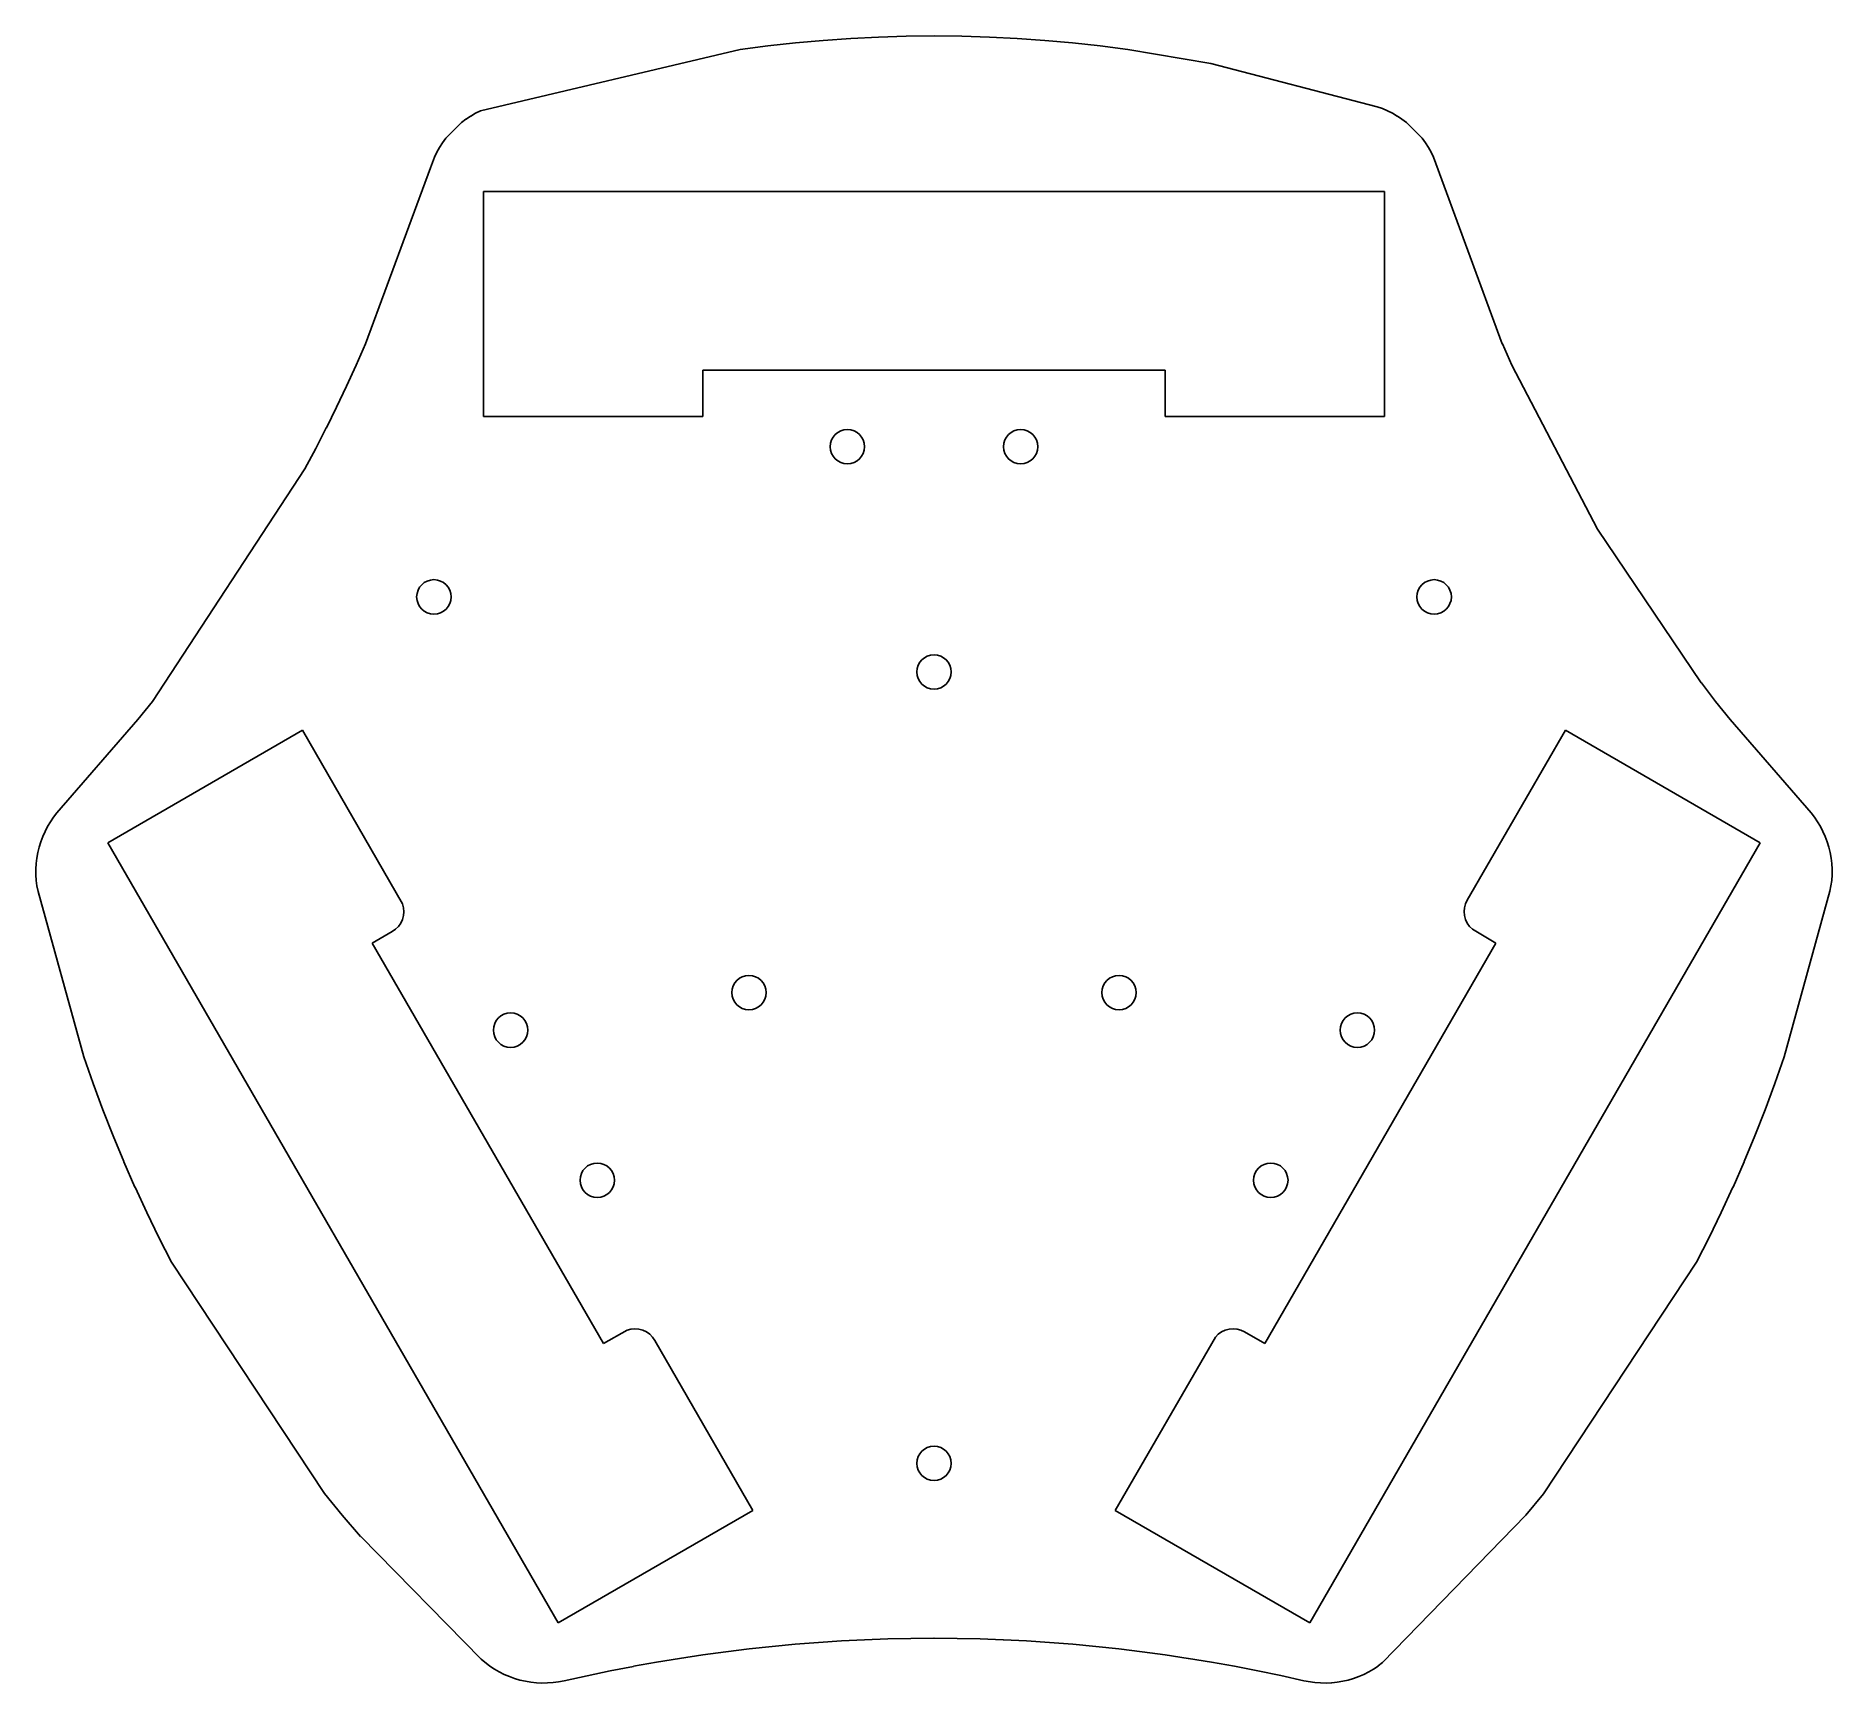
# Model space of a CAD drawing. Header units: millimetres. Extents: x -84 to 72, y -89 to 54.
import ezdxf

# ---------------------------------------------------------------- set-up
doc = ezdxf.new("R2010")
doc.units = ezdxf.units.MM
doc.layers.add('1', color=7, linetype='CONTINUOUS')

msp = doc.modelspace()

# ---------------------------------------------------------------- linework, layer by layer
at = {"layer": '1', "color": 0}
for p, q in [((-17.99, 52.955), (-20.384, 52.692)), ((-17.986, 52.956), (-17.99, 52.955)), ((-15.592, 53.17), (-17.986, 52.956)), ((-15.588, 53.171), (-15.592, 53.17)), ((-13.193, 53.338), (-15.588, 53.171)), ((-13.191, 53.339), (-13.193, 53.338)), ((-10.797, 53.458), (-13.191, 53.339)), ((-10.792, 53.459), (-10.797, 53.458)), ((-8.398, 53.529), (-10.792, 53.459)), ((-8.396, 53.53), (-8.398, 53.529)), ((-5.999, 53.553), (-8.396, 53.53)), ((-5.994, 53.552), (-5.999, 53.553)), ((-3.601, 53.529), (-5.994, 53.552)), ((-3.596, 53.528), (-3.601, 53.529)), ((-1.202, 53.458), (-3.596, 53.528)), ((-1.2, 53.457), (-1.202, 53.458)), ((1.193, 53.338), (-1.2, 53.457)), ((1.198, 53.337), (1.193, 53.338)), ((3.592, 53.17), (1.198, 53.337)), ((3.596, 53.169), (3.592, 53.17)), ((5.99, 52.955), (3.596, 53.169)), ((5.992, 52.954), (5.99, 52.955)), ((8.387, 52.691), (5.992, 52.954)), ((-22.781, 52.381), (-45.264, 47.075)), ((-20.386, 52.691), (-22.781, 52.381)), ((-20.384, 52.692), (-20.386, 52.691)), ((8.391, 52.69), (8.387, 52.691)), ((10.785, 52.38), (8.391, 52.69)), ((10.788, 52.379), (10.785, 52.38)), ((17.978, 51.159), (10.788, 52.379)), ((32.361, 47.423), (17.978, 51.159)), ((-45.696, 46.86), (-46.114, 46.621)), ((-45.266, 47.073), (-45.696, 46.86)), ((-45.264, 47.075), (-45.266, 47.073)), ((32.365, 47.423), (32.361, 47.423)), ((32.368, 47.42), (32.365, 47.423)), ((32.821, 47.262), (32.368, 47.42)), ((32.823, 47.26), (32.821, 47.262)), ((33.265, 47.073), (32.823, 47.26)), ((33.266, 47.072), (33.265, 47.073)), ((33.696, 46.86), (33.266, 47.072)), ((34.113, 46.622), (33.696, 46.86)), ((-46.905, 46.068), (-48.259, 44.699)), ((-46.52, 46.354), (-46.905, 46.068)), ((-46.518, 46.356), (-46.52, 46.354)), ((-46.116, 46.619), (-46.518, 46.356)), ((-46.114, 46.621), (-46.116, 46.619)), ((34.115, 46.62), (34.113, 46.622)), ((34.515, 46.358), (34.115, 46.62)), ((34.516, 46.357), (34.515, 46.358)), ((34.902, 46.07), (34.516, 46.357)), ((36.257, 44.702), (34.902, 46.07)), ((-48.801, 43.903), (-49.035, 43.483)), ((-48.799, 43.905), (-48.801, 43.903)), ((-48.542, 44.308), (-48.799, 43.905)), ((-48.541, 44.309), (-48.542, 44.308)), ((-48.259, 44.699), (-48.541, 44.309)), ((36.538, 44.313), (36.257, 44.702)), ((36.54, 44.311), (36.538, 44.313)), ((36.798, 43.907), (36.54, 44.311)), ((36.8, 43.905), (36.798, 43.907)), ((37.035, 43.484), (36.8, 43.905)), ((-49.583, 42.144), (-55.205, 26.899)), ((-49.58, 42.15), (-49.583, 42.147)), ((-49.583, 42.147), (-49.583, 42.144)), ((-49.427, 42.604), (-49.58, 42.15)), ((-49.425, 42.606), (-49.427, 42.604)), ((-49.243, 43.049), (-49.425, 42.606)), ((-49.035, 43.483), (-49.243, 43.049)), ((37.244, 43.049), (37.035, 43.484)), ((43.203, 26.902), (37.244, 43.049)), ((-44.99, 20.61), (-44.99, 40.089)), ((-44.99, 40.089), (32.99, 40.089)), ((32.99, 40.089), (32.99, 20.61)), ((-55.205, 26.899), (-56.016, 25.063)), ((43.206, 26.898), (43.203, 26.902)), ((44.019, 25.059), (43.206, 26.898)), ((-56.019, 25.059), (-56.855, 23.236)), ((-56.016, 25.063), (-56.019, 25.059)), ((51.429, 10.846), (44.019, 25.059)), ((14.01, 24.61), (-26.01, 24.61)), ((-26.01, 24.61), (-26.01, 20.61)), ((14.01, 20.61), (14.01, 24.61)), ((-56.858, 23.232), (-57.719, 21.424)), ((-56.855, 23.236), (-56.858, 23.232)), ((-57.722, 21.42), (-58.609, 19.625)), ((-57.719, 21.424), (-57.722, 21.42)), ((-26.01, 20.61), (-44.99, 20.61)), ((32.99, 20.61), (14.01, 20.61)), ((-58.612, 19.621), (-59.524, 17.84)), ((-58.609, 19.625), (-58.612, 19.621)), ((-59.526, 17.837), (-60.462, 16.071)), ((-59.524, 17.84), (-59.526, 17.837)), ((-60.462, 16.071), (-73.666, -4.044)), ((60.43, -2.448), (51.429, 10.846)), ((60.433, -2.45), (60.43, -2.448)), ((61.667, -4.045), (60.433, -2.45)), ((-73.667, -4.045), (-74.928, -5.627)), ((-73.666, -4.044), (-73.667, -4.045)), ((61.669, -4.047), (61.667, -4.045)), ((62.929, -5.628), (61.669, -4.047)), ((-74.928, -5.627), (-81.93, -13.691)), ((69.93, -13.692), (62.929, -5.628)), ((-77.534, -16.279), (-60.664, -6.539)), ((-60.664, -6.539), (-52.022, -21.568)), ((40.168, -21.253), (48.664, -6.539)), ((48.664, -6.539), (65.534, -16.279)), ((-81.93, -13.691), (-82.223, -14.072)), ((70.223, -14.072), (69.93, -13.692)), ((-82.964, -15.313), (-83.159, -15.753)), ((-82.743, -14.885), (-82.964, -15.313)), ((-82.496, -14.471), (-82.743, -14.885)), ((-82.495, -14.47), (-82.496, -14.471)), ((-82.224, -14.073), (-82.495, -14.47)), ((-82.223, -14.072), (-82.224, -14.073)), ((70.225, -14.074), (70.223, -14.072)), ((70.494, -14.469), (70.225, -14.074)), ((70.496, -14.471), (70.494, -14.469)), ((70.742, -14.883), (70.496, -14.471)), ((70.963, -15.31), (70.742, -14.883)), ((71.158, -15.749), (70.963, -15.31)), ((-83.471, -16.667), (-83.584, -17.136)), ((-83.329, -16.206), (-83.471, -16.667)), ((-83.327, -16.204), (-83.329, -16.206)), ((-83.161, -15.754), (-83.327, -16.204)), ((-83.159, -15.753), (-83.161, -15.754)), ((-38.544, -83.81), (-77.534, -16.279)), ((65.534, -16.279), (26.544, -83.81)), ((71.16, -15.75), (71.158, -15.749)), ((71.327, -16.201), (71.16, -15.75)), ((71.329, -16.203), (71.327, -16.201)), ((71.47, -16.664), (71.329, -16.203)), ((71.584, -17.133), (71.47, -16.664)), ((-83.752, -18.568), (-83.753, -18.569)), ((-83.753, -18.569), (-83.752, -19.056)), ((-83.725, -18.089), (-83.752, -18.568)), ((-83.724, -18.088), (-83.725, -18.089)), ((-83.669, -17.609), (-83.724, -18.088)), ((-83.667, -17.608), (-83.669, -17.609)), ((-83.584, -17.136), (-83.667, -17.608)), ((71.668, -17.604), (71.584, -17.133)), ((71.67, -17.605), (71.668, -17.604)), ((71.725, -18.084), (71.67, -17.605)), ((71.726, -18.085), (71.725, -18.084)), ((71.752, -18.574), (71.726, -18.085)), ((71.751, -18.575), (71.752, -18.574)), ((71.751, -19.055), (71.751, -18.575)), ((-83.752, -19.056), (-83.751, -19.057)), ((-83.751, -19.057), (-83.721, -19.536)), ((-83.721, -19.536), (-83.72, -19.537)), ((-83.72, -19.537), (-83.662, -20.014)), ((-83.662, -20.014), (-83.66, -20.015)), ((-83.66, -20.015), (-83.572, -20.488)), ((71.572, -20.486), (71.719, -19.537)), ((71.719, -19.537), (71.72, -19.536)), ((71.72, -19.536), (71.75, -19.056)), ((71.75, -19.056), (71.751, -19.055)), ((-83.572, -20.488), (-79.615, -34.813)), ((-52.022, -21.568), (-51.933, -21.904)), ((39.932, -21.905), (40.022, -21.567)), ((40.022, -21.567), (40.167, -21.254)), ((40.167, -21.254), (40.168, -21.253)), ((67.614, -34.814), (71.572, -20.486)), ((-52.168, -23.241), (-52.367, -23.526)), ((-52.022, -22.927), (-52.168, -23.241)), ((-51.932, -22.59), (-52.022, -22.927)), ((-51.933, -21.904), (-51.903, -22.25)), ((-51.902, -22.251), (-51.932, -22.59)), ((-51.903, -22.25), (-51.902, -22.251)), ((39.902, -22.243), (39.932, -21.905)), ((39.903, -22.244), (39.902, -22.243)), ((39.933, -22.59), (39.903, -22.244)), ((40.023, -22.928), (39.933, -22.59)), ((40.169, -23.242), (40.023, -22.928)), ((40.367, -23.526), (40.169, -23.242)), ((-52.897, -23.97), (-54.638, -24.975)), ((-52.614, -23.772), (-52.897, -23.97)), ((-52.367, -23.526), (-52.614, -23.772)), ((40.613, -23.771), (40.367, -23.526)), ((42.638, -24.975), (40.613, -23.771)), ((-54.638, -24.975), (-34.628, -59.634)), ((22.628, -59.634), (42.638, -24.975)), ((-79.615, -34.813), (-78.811, -37.115)), ((66.809, -37.118), (67.611, -34.819)), ((67.611, -34.819), (67.614, -34.814)), ((-78.811, -37.115), (-78.808, -37.12)), ((-78.808, -37.12), (-77.965, -39.396)), ((65.963, -39.399), (66.806, -37.123)), ((66.806, -37.123), (66.809, -37.118)), ((-77.965, -39.396), (-77.962, -39.4)), ((-77.962, -39.4), (-77.077, -41.652)), ((65.075, -41.655), (65.96, -39.403)), ((65.96, -39.403), (65.963, -39.399)), ((-77.077, -41.652), (-77.074, -41.656)), ((-77.074, -41.656), (-76.148, -43.884)), ((64.146, -43.887), (65.072, -41.659)), ((65.072, -41.659), (65.075, -41.655)), ((-76.148, -43.884), (-76.145, -43.888)), ((-76.145, -43.888), (-75.177, -46.092)), ((63.175, -46.095), (64.143, -43.891)), ((64.143, -43.891), (64.146, -43.887)), ((-75.177, -46.092), (-75.174, -46.096)), ((-75.174, -46.096), (-74.165, -48.276)), ((62.163, -48.279), (63.172, -46.099)), ((63.172, -46.099), (63.175, -46.095)), ((-74.165, -48.276), (-74.162, -48.28)), ((-74.162, -48.28), (-73.111, -50.437)), ((61.109, -50.44), (62.16, -48.283)), ((62.16, -48.283), (62.163, -48.279)), ((-73.111, -50.437), (-73.108, -50.441)), ((-73.108, -50.441), (-72.016, -52.573)), ((60.014, -52.576), (61.106, -50.444)), ((61.106, -50.444), (61.109, -50.44)), ((-72.016, -52.573), (-58.781, -72.622)), ((46.779, -72.625), (60.014, -52.576)), ((-34.628, -59.634), (-32.573, -58.483)), ((-32.573, -58.483), (-32.235, -58.392)), ((-32.235, -58.392), (-31.889, -58.363)), ((-31.889, -58.363), (-31.888, -58.362)), ((-31.888, -58.362), (-31.55, -58.391)), ((-31.55, -58.391), (-31.212, -58.482)), ((-31.212, -58.482), (-30.899, -58.627)), ((-30.899, -58.627), (-30.898, -58.628)), ((-30.898, -58.628), (-30.614, -58.827)), ((-30.614, -58.827), (-30.367, -59.073)), ((-30.367, -59.073), (-30.169, -59.357)), ((9.674, -74.07), (18.366, -59.074)), ((18.366, -59.074), (18.613, -58.828)), ((18.613, -58.828), (18.897, -58.629)), ((18.897, -58.629), (18.898, -58.628)), ((18.898, -58.628), (19.211, -58.483)), ((19.211, -58.483), (19.549, -58.392)), ((19.549, -58.392), (19.895, -58.363)), ((19.895, -58.363), (19.896, -58.362)), ((19.896, -58.362), (20.234, -58.391)), ((20.234, -58.391), (20.572, -58.482)), ((20.572, -58.482), (20.885, -58.627)), ((20.885, -58.627), (20.886, -58.628)), ((20.886, -58.628), (22.628, -59.634)), ((-30.169, -59.357), (-21.674, -74.07)), ((-58.781, -72.622), (-57.231, -74.492)), ((45.229, -74.495), (46.779, -72.625)), ((-57.231, -74.492), (-57.229, -74.495)), ((-57.229, -74.495), (-55.638, -76.342)), ((-21.674, -74.07), (-38.544, -83.81)), ((26.544, -83.81), (9.674, -74.07)), ((32.84, -87.251), (45.227, -74.498)), ((45.227, -74.498), (45.229, -74.495)), ((-55.638, -76.342), (-55.636, -76.344)), ((-55.636, -76.344), (-45.207, -86.936)), ((-18.01, -85.66), (-16.01, -85.504)), ((-16.01, -85.504), (-16.008, -85.503)), ((-16.008, -85.503), (-14.008, -85.375)), ((-14.008, -85.375), (-14.006, -85.374)), ((-14.006, -85.374), (-12.006, -85.274)), ((-12.006, -85.274), (-12.004, -85.273)), ((-12.004, -85.273), (-10.004, -85.202)), ((-10.004, -85.202), (-10.002, -85.201)), ((-10.002, -85.201), (-8.002, -85.159)), ((-8.002, -85.159), (-8, -85.158)), ((-8, -85.158), (-6.001, -85.145)), ((-6.001, -85.145), (-5.999, -85.144)), ((-5.999, -85.144), (-4.002, -85.157)), ((-4.002, -85.157), (-4, -85.158)), ((-4, -85.158), (-2, -85.2)), ((-2, -85.2), (-1.998, -85.201)), ((-1.998, -85.201), (0.001, -85.272)), ((0.001, -85.272), (0.003, -85.273)), ((0.003, -85.273), (2.003, -85.373)), ((2.003, -85.373), (2.005, -85.374)), ((2.005, -85.374), (4.005, -85.502)), ((4.005, -85.502), (4.007, -85.503)), ((4.007, -85.503), (6.007, -85.659)), ((-45.207, -86.936), (-44.456, -87.541)), ((-30.021, -87.21), (-28.022, -86.881)), ((-28.022, -86.881), (-28.02, -86.88)), ((-28.02, -86.88), (-26.02, -86.58)), ((-26.02, -86.58), (-26.018, -86.579)), ((-26.018, -86.579), (-24.018, -86.307)), ((-24.018, -86.307), (-24.016, -86.306)), ((-24.016, -86.306), (-22.016, -86.063)), ((-22.016, -86.063), (-22.014, -86.062)), ((-22.014, -86.062), (-20.014, -85.848)), ((-20.014, -85.848), (-20.012, -85.847)), ((-20.012, -85.847), (-18.012, -85.661)), ((-18.012, -85.661), (-18.01, -85.66)), ((6.007, -85.659), (6.009, -85.66)), ((6.009, -85.66), (8.009, -85.846)), ((8.009, -85.846), (8.011, -85.847)), ((8.011, -85.847), (10.011, -86.061)), ((10.011, -86.061), (10.013, -86.062)), ((10.013, -86.062), (12.013, -86.305)), ((12.013, -86.305), (12.015, -86.306)), ((12.015, -86.306), (14.015, -86.578)), ((14.015, -86.578), (14.017, -86.579)), ((14.017, -86.579), (16.017, -86.879)), ((16.017, -86.879), (16.019, -86.88)), ((16.019, -86.88), (18.018, -87.209)), ((-44.456, -87.541), (-44.056, -87.806)), ((-44.056, -87.806), (-44.055, -87.807)), ((-44.055, -87.807), (-43.639, -88.05)), ((-43.639, -88.05), (-43.209, -88.266)), ((-43.209, -88.266), (-43.208, -88.267)), ((-43.208, -88.267), (-42.766, -88.456)), ((-42.766, -88.456), (-42.764, -88.458)), ((-42.764, -88.458), (-42.313, -88.62)), ((-42.313, -88.62), (-42.311, -88.622)), ((-42.311, -88.622), (-41.849, -88.758)), ((-38.027, -88.817), (-34.027, -87.957)), ((-34.027, -87.957), (-34.025, -87.956)), ((-34.025, -87.956), (-32.025, -87.57)), ((-32.025, -87.57), (-32.023, -87.569)), ((-32.023, -87.569), (-30.024, -87.211)), ((-30.024, -87.211), (-30.021, -87.21)), ((18.018, -87.209), (18.021, -87.21)), ((18.021, -87.21), (20.02, -87.568)), ((20.02, -87.568), (20.022, -87.569)), ((20.022, -87.569), (22.022, -87.955)), ((22.022, -87.955), (22.024, -87.956)), ((22.024, -87.956), (24.024, -88.371)), ((24.024, -88.371), (24.026, -88.372)), ((24.026, -88.372), (26.026, -88.816)), ((29.852, -88.758), (30.314, -88.622)), ((30.314, -88.622), (30.316, -88.62)), ((30.316, -88.62), (30.768, -88.458)), ((30.768, -88.458), (30.77, -88.456)), ((30.77, -88.456), (31.211, -88.266)), ((31.211, -88.266), (31.64, -88.049)), ((31.64, -88.049), (32.055, -87.808)), ((32.055, -87.808), (32.056, -87.807)), ((32.056, -87.807), (32.455, -87.541)), ((32.455, -87.541), (32.456, -87.54)), ((32.456, -87.54), (32.84, -87.251)), ((-41.849, -88.758), (-41.381, -88.865)), ((-41.381, -88.865), (-41.38, -88.866)), ((-41.38, -88.866), (-40.905, -88.944)), ((-40.905, -88.944), (-40.904, -88.946)), ((-40.904, -88.946), (-40.425, -88.996)), ((-40.425, -88.996), (-40.424, -88.997)), ((-40.424, -88.997), (-39.945, -89.017)), ((-39.945, -89.017), (-39.944, -89.018)), ((-39.944, -89.018), (-39.456, -89.012)), ((-39.456, -89.012), (-39.455, -89.011)), ((-39.455, -89.011), (-38.977, -88.976)), ((-38.977, -88.976), (-38.976, -88.975)), ((-38.976, -88.975), (-38.499, -88.911)), ((-38.499, -88.911), (-38.027, -88.817)), ((26.026, -88.816), (26.028, -88.817)), ((26.028, -88.817), (26.976, -88.974)), ((26.976, -88.974), (26.977, -88.975)), ((26.977, -88.975), (27.456, -89.01)), ((27.456, -89.01), (27.457, -89.011)), ((27.457, -89.011), (27.938, -89.017)), ((27.938, -89.017), (27.939, -89.018)), ((27.939, -89.018), (28.428, -88.997)), ((28.428, -88.997), (28.429, -88.996)), ((28.429, -88.996), (28.908, -88.946)), ((28.908, -88.946), (28.909, -88.944)), ((28.909, -88.944), (29.383, -88.866)), ((29.383, -88.866), (29.384, -88.865)), ((29.384, -88.865), (29.852, -88.758))]:
    msp.add_line(p, q, dxfattribs=at)
for centre in [(-13.499, 17.999), (1.499, 17.999), (-49.3, 4.999), (37.3, 4.999), (-5.999, -1.499), (-22.021, -29.249), (10.02, -29.249), (-42.658, -32.504), (30.658, -32.504), (-35.158, -45.494), (23.158, -45.494), (-5.999, -69.999)]:
    msp.add_circle(centre, 1.49, dxfattribs=at)

doc.saveas('drawing.dxf')
